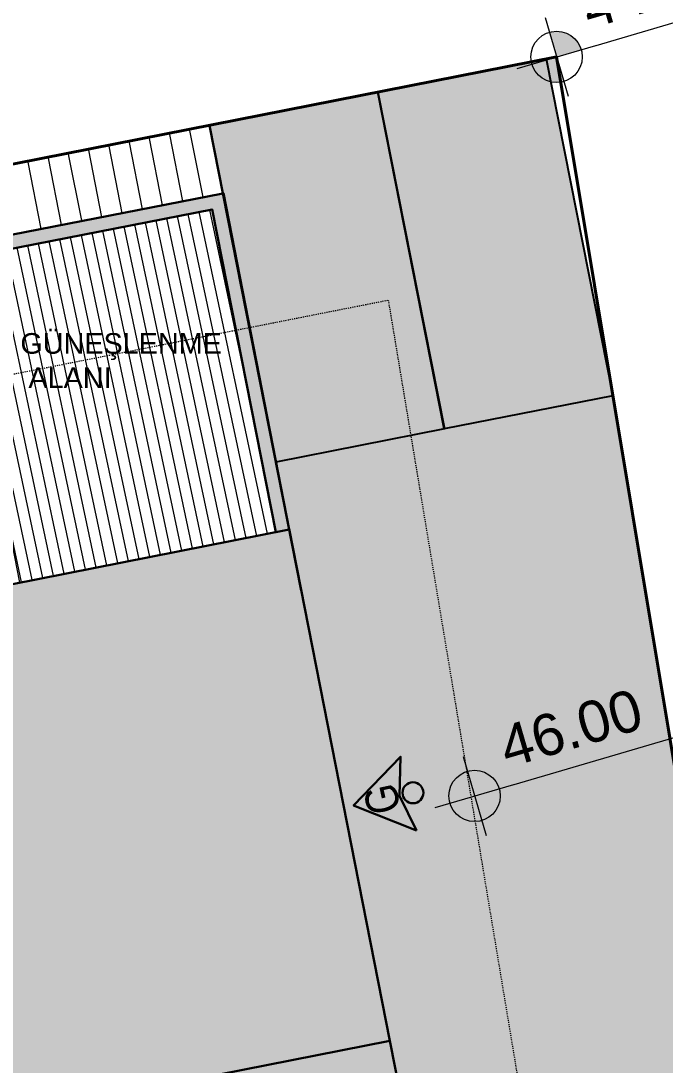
# Model space of a CAD drawing. Header units: millimetres. Extents: x 694231 to 734331, y 4486031 to 4541543.
# Drawn here: x 719232 to 720170, y 4490574 to 4492095 of the extents above; entities that cross this region are included whole.
import ezdxf
from ezdxf.enums import TextEntityAlignment as Align

# ---------------------------------------------------------------- set-up
doc = ezdxf.new("R2010")
doc.units = ezdxf.units.MM
doc.linetypes.add('AI-Linetype-22', pattern=[3.2004, 1.6002, -1.6002])
doc.linetypes.add('HIDDEN', pattern=[0.375, 0.25, -0.125])
for name, color, linetype, lineweight in [('_P10_İ_GirişBina', 250, 'Continuous', 15), ('_P3_S_Duvar_Ç', 7, 'Continuous', 30), ('A-merdiven betonarme', 41, 'HIDDEN', 9), ('VAZİYET PLANI KOT SEMBOL BS(M)', 2, 'Continuous', 18), ('VAZİYET PLANI KOT YAZI BS(M)', 1, 'Continuous', 18)]:
    doc.layers.add(name, color=color, linetype=linetype, lineweight=lineweight)
doc.layers.add('_P2_D_5_T', color=7, linetype='Continuous', lineweight=20, true_color=0x51565c)
doc.styles.add('LYO_LJD', font='times.ttf')
doc.styles.add('on02.0mm-Arial', font='arial.ttf', dxfattribs={"height": 2})
doc.styles.get("Standard").update_dxf_attribs({"font": 'arial.ttf'})

# ---------------------------------------------------------------- blocks, each defined once
blk = doc.blocks.new('ereff')
at = {"true_color": 0xc7c8ca}
h = blk.add_hatch(color=9, dxfattribs=at)
h.dxf.hatch_style = 1
h.paths.add_polyline_path([(-1458.1, -4329.9), (-1208.1, -4329.9), (-1208.1, -4829.9), (-1458.1, -4829.9)])
at = {"color": 30, "true_color": 0xf8991e}
blk.add_lwpolyline([(-1458.1, -4329.9), (-1208.1, -4329.9), (-1208.1, -4829.9), (-1458.1, -4829.9), (-1458.1, -4329.9)], dxfattribs=at)
blk = doc.blocks.new('G_BINA')
at = {"layer": '_P10_İ_GirişBina'}
h = blk.add_hatch(color=31, dxfattribs=at)
h.dxf.hatch_style = 1
h.paths.add_polyline_path([(-0.393, -0.098), (0, 0.488), (0.393, -0.098), (0, 0)])
h = blk.add_hatch(color=31, dxfattribs=at)
h.dxf.hatch_style = 1
edge = h.paths.add_edge_path()
edge.add_arc((0, -0.144), 0.109, 0, 360)
at = {"layer": '_P10_İ_GirişBina', "lineweight": 30}
blk.add_lwpolyline([(-0.393, -0.098), (0, 0.488), (0.393, -0.098), (0, 0)], close=True, dxfattribs=at)
blk.add_circle((0, -0.144), 0.109, dxfattribs=at)
at = {"layer": '_P10_İ_GirişBina', "insert": (0.003, 0.355), "char_height": 0.34, "width": 1.584, "attachment_point": 2, "style": 'LYO_LJD'}
blk.add_mtext('{\\fArial Narrow|b0|i0|c162|p34;G}', dxfattribs=at)
blk = doc.blocks.new('bina')
at = {"lineweight": 80, "true_color": 0x904637}
h = blk.add_hatch(color=17, dxfattribs=at)
h.dxf.hatch_style = 1
h.paths.add_polyline_path([(699880.7, 4501698.9), (699733.7, 4502444.4), (698556.4, 4502212.3), (698703.1, 4501468), (699880.5, 4501700.1)])
h.paths.add_polyline_path([(699824.4, 4501984.4), (699880.4, 4501700.2), (699880.4, 4501700.2)], flags=17)
at = {"color": 7, "lineweight": 30}
blk.add_lwpolyline([(699880.7, 4501698.9), (699733.7, 4502444.4), (698556.4, 4502212.3), (698703.1, 4501468), (699880.5, 4501700.1)], close=True, dxfattribs=at)
blk = doc.blocks.new('*U2')
at = {"layer": 'VAZİYET PLANI KOT SEMBOL BS(M)', "extrusion": (-3.94233e-09, -3.15733e-08, 1)}
h = blk.add_hatch(color=5, dxfattribs=at)
h.dxf.hatch_style = 1
h.paths.add_polyline_path([(0, 7.75), (0, 0), (7.75, 0, 0.414214)])
h.paths.add_polyline_path([(0, 0), (-7.75, 0, 0.414214), (0, -7.75)])
at = {"layer": 'VAZİYET PLANI KOT SEMBOL BS(M)', "color": 5, "extrusion": (-3.94233e-09, -3.15733e-08, 1)}
blk.add_line((12.41, 0, 0), (66.39, 0, 0), dxfattribs=at)
for points in [[(0, 12.4), (0, -12.4)], [(-12.4, 0), (12.4, 0)]]:
    blk.add_lwpolyline(points, dxfattribs=at)
blk.add_circle((0, 0), 7.75, dxfattribs=at)
at = {"layer": 'VAZİYET PLANI KOT YAZI BS(M)', "extrusion": (-3.94233e-09, -3.15733e-08, 1), "style": 'on02.0mm-Arial'}
for tag, p in [('BDK', (11.82, 1.55)), ('TZK', (11.82, -18.37))]:
    blk.add_attdef(tag, text='', height=12.5, dxfattribs=at).set_placement(p, align=Align.BOTTOM_LEFT)

msp = doc.modelspace()

# ---------------------------------------------------------------- hatches: boundary and pattern name
at = {"layer": '_P2_D_5_T', "lineweight": 0, "true_color": 0x89693e}
h = msp.add_hatch(dxfattribs=at)
h.set_pattern_fill('ANSI31', color=47, scale=5, angle=57)
h.set_pattern_definition([(102, (21689.789, -10623.111), (-15.52809316, -3.30059809), [])])
h.paths.add_polyline_path([(718352.8, 4491593.9), (719510.1, 4491820.4), (719602.7, 4491350.1), (719230, 4491277.2), (719172.5, 4491571.1), (718387.6, 4491416.3)])
at = {"layer": '_P3_S_Duvar_Ç', "lineweight": 30}
h = msp.add_hatch(color=8, dxfattribs=at)
h.dxf.hatch_style = 1
h.paths.add_polyline_path([(719526, 4491843.8), (718848.8, 4491711.4), (718852.7, 4491691.8), (719510.2, 4491820.4), (719602.9, 4491350.2), (719622.6, 4491354.1), (719526.6, 4491844)])
at = {"layer": '_P3_S_Duvar_Ç', "lineweight": 30, "true_color": 0x939598}
h = msp.add_hatch(color=252, dxfattribs=at)
h.dxf.hatch_style = 1
h.paths.add_polyline_path([(718170.9, 4489113.3), (719993.5, 4489472.8), (719896.7, 4489963.5), (719994.8, 4489982.8), (719958.1, 4490169.1), (719860, 4490149.8), (719750, 4490707.8), (719693.9, 4490992), (719603.2, 4491452), (720093.7, 4491549.1), (720509.2, 4489055.8), (716715.8, 4488325.7), (716633.7, 4488818.9)])

# ---------------------------------------------------------------- linework, layer by layer
at = {"color": 1, "lineweight": 40}
msp.add_lwpolyline([(720509.2, 4489055.8), (720012, 4492042.6), (716221.5, 4491295.2), (716715.8, 4488325.7)], close=True, dxfattribs=at)
at = {"layer": '_P2_D_5_T', "color": 47, "lineweight": 0}
msp.add_lwpolyline([(718352.8, 4491593.9), (719510.1, 4491820.4), (719602.7, 4491350.1), (719230, 4491277.2), (719172.5, 4491571.1), (718387.6, 4491416.3)], close=True, dxfattribs=at)
at = {"layer": '_P3_S_Duvar_Ç', "lineweight": 30}
msp.add_lwpolyline([(719640, 4491265.6), (719506.4, 4491942.9)], dxfattribs=at)
at = {"layer": '_P3_S_Duvar_Ç', "color": 7, "lineweight": 13}
for points in [[(719506.9, 4491941.2), (719525.8, 4491844.8)], [(719418.6, 4491923.9), (719437.7, 4491826.6)], [(719448.1, 4491929.6), (719467.1, 4491832.3)], [(719477.5, 4491935.4), (719496.5, 4491838.1)], [(719359.7, 4491912.4), (719378.8, 4491815)], [(719389.2, 4491918.1), (719408.2, 4491820.8)], [(719271.4, 4491895.1), (719290.4, 4491797.8)], [(719300.8, 4491900.8), (719319.8, 4491804.2)], [(719330.3, 4491906.6), (719349.3, 4491809.3)], [(719242, 4491889.3), (719261, 4491792)], [(718848.8, 4491711.3), (719526, 4491843.8)], [(719282.6, 4491744), (719282.6, 4491744)]]:
    msp.add_lwpolyline(points, dxfattribs=at)
at = {"layer": '_P3_S_Duvar_Ç', "lineweight": 30}
msp.add_lwpolyline([(719526, 4491843.8), (718848.8, 4491711.4), (718852.7, 4491691.8), (719510.2, 4491820.4), (719602.9, 4491350.2), (719622.6, 4491354.1), (719526.6, 4491844)], close=True, dxfattribs=at)
at = {"layer": 'A-merdiven betonarme', "color": 4, "linetype": 'AI-Linetype-22'}
msp.add_lwpolyline([(716565.3, 4491056.5), (719766.8, 4491688.4), (720131.1, 4489500), (716929.6, 4488868.4), (716565.3, 4491056.5)], dxfattribs=at)

# ---------------------------------------------------------------- block references
at = {"lineweight": 80, "rotation": 191.154320375393}
for p in [(719500.8, 4487018.9), (719255.6, 4486970.5)]:
    msp.add_blockref('ereff', p, dxfattribs=at)
at = {"layer": '_P10_İ_GirişBina', "xscale": 139.9999999410171, "yscale": 139.9999999410171, "zscale": 139.9999999410171, "rotation": 102.2110293724766}
msp.add_blockref('G_BINA', (719783.1, 4490966.6), dxfattribs=at)
at = {"layer": '_P3_S_Duvar_Ç', "color": 240, "lineweight": 30, "true_color": 0xed1f24, "xscale": -1, "rotation": 202.3086407541849}
msp.add_blockref('bina', (-1636699.6, 8390441.5), dxfattribs=at)
at = {"layer": '_P3_S_Duvar_Ç', "color": 240, "lineweight": 30, "true_color": 0xed1f24}
msp.add_blockref('bina', (20035.6, -11834.6), dxfattribs=at)
at = {"layer": 'VAZİYET PLANI KOT SEMBOL BS(M)', "extrusion": (-4.99228e-08, 1.83037e-08, 1)}
ref = msp.add_blockref('*U2', (720012, 4492042.6, 0), dxfattribs=dict(at, xscale=4.821428571428654, yscale=4.821428571428654, zscale=4.821428571428654, rotation=16.29144000276388))
ref.add_attrib('BDK', '44.00', dxfattribs={"layer": 'VAZİYET PLANI KOT YAZI BS(M)', "extrusion": (-4.48498e-08, -1.31077e-08, 1), "height": 60.27, "rotation": 16.2914, "style": 'on02.0mm-Arial'}).set_placement((720064.6, 4492065.7, -0.1), align=Align.BOTTOM_LEFT)
ref = msp.add_blockref('*U2', (719892.6, 4490966.2, 0), dxfattribs=dict(at, xscale=4.821428571428654, yscale=4.821428571428654, zscale=4.821428571428654, rotation=16.29144000276388))
ref.add_attrib('BDK', '46.00', dxfattribs={"layer": 'VAZİYET PLANI KOT YAZI BS(M)', "color": 6, "extrusion": (-4.48498e-08, -1.31077e-08, 1), "height": 60.27, "rotation": 16.2914, "style": 'on02.0mm-Arial'}).set_placement((719945.2, 4490989.4, -0.1), align=Align.BOTTOM_LEFT)

# ---------------------------------------------------------------- texts
at = {"layer": '_P3_S_Duvar_Ç', "color": 240, "lineweight": 30, "true_color": 0xed1f24, "insert": (719231, 4491640.3), "char_height": 30, "attachment_point": 1}
msp.add_mtext_dynamic_manual_height_columns('{\\C7;GÜNEŞLENME\\P ALANI}', width=15506.701, gutter_width=250, heights=[0], dxfattribs=at)

doc.saveas('drawing.dxf')
